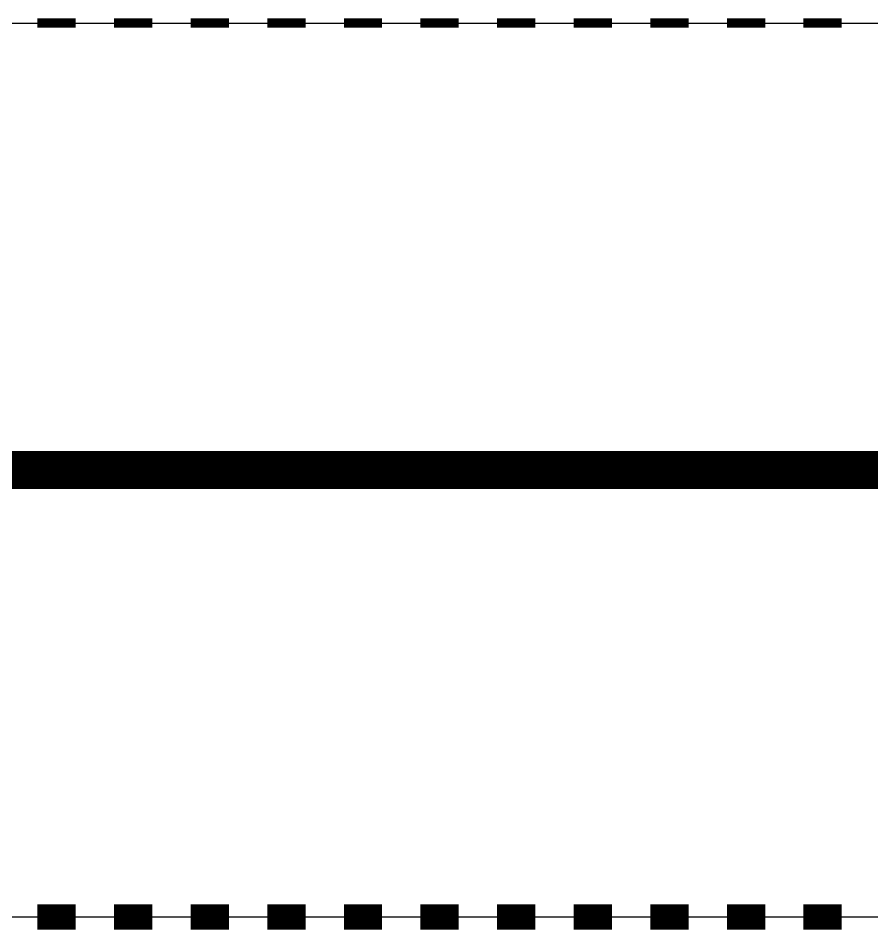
# Model space of a CAD drawing. Header units: metres. Extents: x 3 to 509016, y 4 to 6969473.
# Drawn here: x 508569.21 to 508582.58, y 6967690.76 to 6967705.04 of the extents above; entities that cross this region are included whole.
import ezdxf

# ---------------------------------------------------------------- set-up
doc = ezdxf.new("R2010")
doc.units = ezdxf.units.M
doc.layers.add('_Design Non Plottable', color=45, linetype='Continuous', plot=False)
doc.layers.add('CIV_LINEMARKING', color=252, linetype='Continuous')
doc.layers.add('XREF', color=7, linetype='Continuous')

# ---------------------------------------------------------------- blocks, each defined once
blk = doc.blocks.new('*U183')
at = {"const_width": 0.4}
blk.add_lwpolyline([(0, 0), (0.6, 0)], dxfattribs=at)
blk = doc.blocks.new('*U182')
at = {"layer": 'CIV_LINEMARKING', "color": 0, "linetype": 'ByBlock', "lineweight": -2, "transparency": 16777216}
for p in [(508569.513, 6967690.963), (508570.713, 6967690.963), (508571.913, 6967690.963), (508573.113, 6967690.963), (508574.313, 6967690.963), (508575.513, 6967690.963), (508576.713, 6967690.963), (508577.913, 6967690.963), (508579.113, 6967690.963), (508580.313, 6967690.963), (508581.513, 6967690.963), (508582.713, 6967690.963)]:
    blk.add_blockref('*U183', p, dxfattribs=at)
blk = doc.blocks.new('*U185')
at = {"layer": 'CIV_LINEMARKING', "const_width": 0.15}
blk.add_lwpolyline([(0, 0), (0.6, 0)], dxfattribs=at)
blk = doc.blocks.new('*U184')
at = {"layer": 'CIV_LINEMARKING', "color": 0, "linetype": 'ByBlock', "lineweight": -2, "transparency": 16777216}
for p in [(508569.513, 6967704.963), (508570.713, 6967704.963), (508571.913, 6967704.963), (508573.113, 6967704.963), (508574.313, 6967704.963), (508575.513, 6967704.963), (508576.713, 6967704.963), (508577.913, 6967704.963), (508579.113, 6967704.963), (508580.313, 6967704.963), (508581.513, 6967704.963)]:
    blk.add_blockref('*U185', p, dxfattribs=at)
blk = doc.blocks.new('XD_DESIGN_1')
at = {"layer": '_Design Non Plottable'}
blk.add_line((508563.513, 6967690.963), (508603.513, 6967690.963), dxfattribs=at)
blk.add_lwpolyline([(508563.513, 6967704.963), (508603.513, 6967704.963)], dxfattribs=at)
at = {"layer": 'CIV_LINEMARKING', "const_width": 0.6}
blk.add_lwpolyline([(508563.513, 6967697.963), (508583.513, 6967697.963)], dxfattribs=at)
at = {"layer": 'CIV_LINEMARKING'}
for name in ['*U184', '*U182']:
    blk.add_blockref(name, (0, 0), dxfattribs=at)
blk = doc.blocks.new('*U200')
at = {"const_width": 0.4}
blk.add_lwpolyline([(0, 0), (0.6, 0)], dxfattribs=at)
blk = doc.blocks.new('*U199')
at = {"layer": 'CIV_LINEMARKING', "color": 0, "linetype": 'ByBlock', "lineweight": -2, "transparency": 16777216}
for p in [(508569.513, 6967690.963), (508570.713, 6967690.963), (508571.913, 6967690.963), (508573.113, 6967690.963), (508574.313, 6967690.963), (508575.513, 6967690.963), (508576.713, 6967690.963), (508577.913, 6967690.963), (508579.113, 6967690.963), (508580.313, 6967690.963), (508581.513, 6967690.963), (508582.713, 6967690.963)]:
    blk.add_blockref('*U200', p, dxfattribs=at)
blk = doc.blocks.new('*U202')
at = {"layer": 'CIV_LINEMARKING', "const_width": 0.15}
blk.add_lwpolyline([(0, 0), (0.6, 0)], dxfattribs=at)
blk = doc.blocks.new('*U201')
at = {"layer": 'CIV_LINEMARKING', "color": 0, "linetype": 'ByBlock', "lineweight": -2, "transparency": 16777216}
for p in [(508569.513, 6967704.963), (508570.713, 6967704.963), (508571.913, 6967704.963), (508573.113, 6967704.963), (508574.313, 6967704.963), (508575.513, 6967704.963), (508576.713, 6967704.963), (508577.913, 6967704.963), (508579.113, 6967704.963), (508580.313, 6967704.963), (508581.513, 6967704.963)]:
    blk.add_blockref('*U202', p, dxfattribs=at)
blk = doc.blocks.new('XD_DESIGN_2')
at = {"layer": '_Design Non Plottable'}
blk.add_line((508563.513, 6967690.963), (508603.513, 6967690.963), dxfattribs=at)
blk.add_lwpolyline([(508563.513, 6967704.963), (508603.513, 6967704.963)], dxfattribs=at)
at = {"layer": 'CIV_LINEMARKING', "const_width": 0.6}
blk.add_lwpolyline([(508563.513, 6967697.963), (508583.513, 6967697.963)], dxfattribs=at)
at = {"layer": 'CIV_LINEMARKING'}
for name in ['*U201', '*U199']:
    blk.add_blockref(name, (0, 0), dxfattribs=at)

msp = doc.modelspace()

# ---------------------------------------------------------------- block references
msp.add_blockref('XD_DESIGN_1', (0, 0))

# ---------------------------------------------------------------- next in the draw order: block references
at = {"layer": 'XREF'}
msp.add_blockref('XD_DESIGN_2', (0, 0), dxfattribs=at)

doc.saveas('drawing.dxf')
